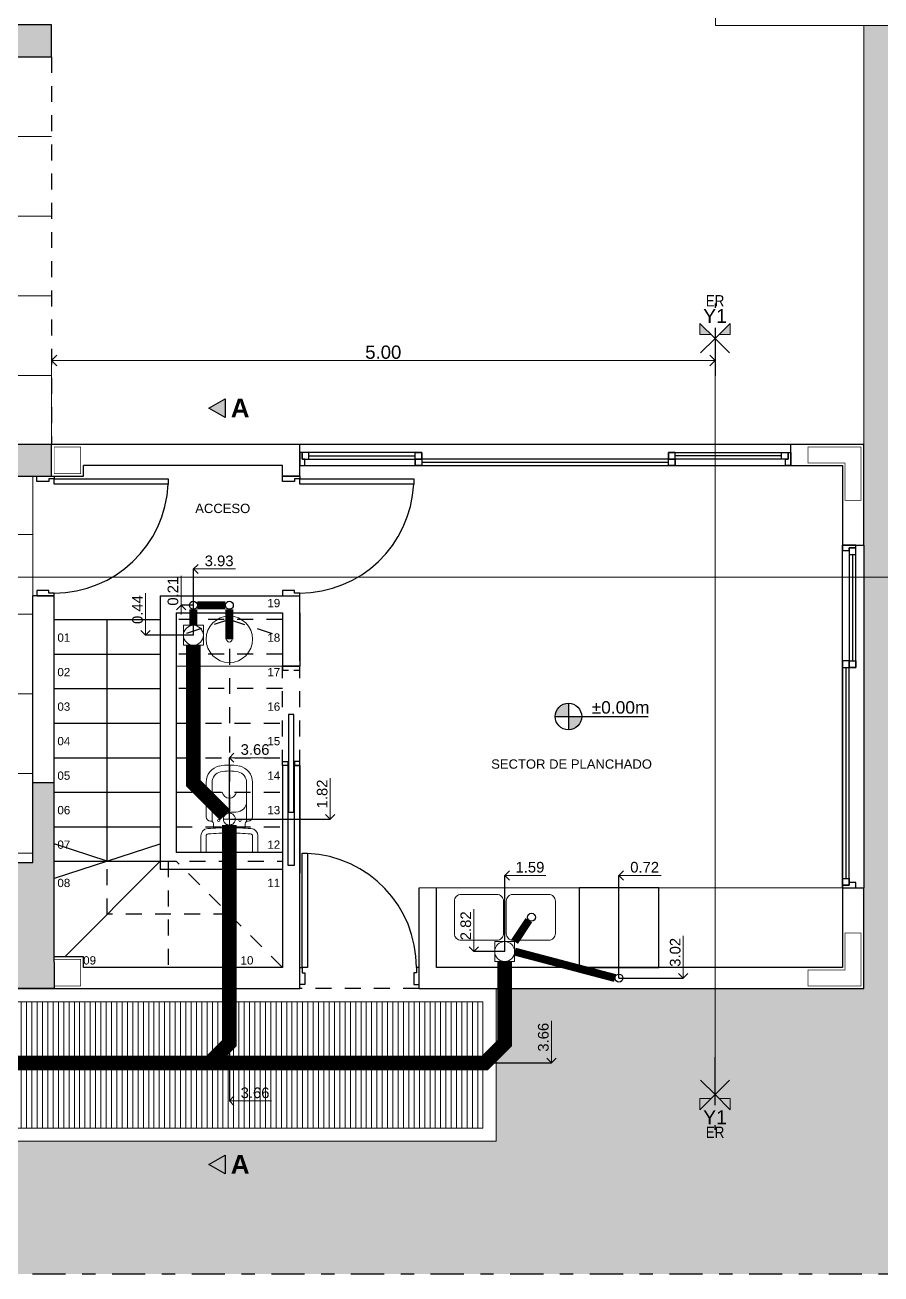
# Model space of a CAD drawing. Header units: millimetres. Extents: x 11902 to 12193, y 9935 to 10135.
# Drawn here: x 12036.39 to 12042.84, y 9968.5 to 9977.91 of the extents above; entities that cross this region are included whole.
import ezdxf
from ezdxf.enums import TextEntityAlignment as Align

# ---------------------------------------------------------------- set-up
doc = ezdxf.new("R2010")
doc.units = ezdxf.units.MM
for name, pattern in [('2040-Superposicion Puentes 20-21-22 con cintas TDC-023-024-025$0$DASHDOT2', [0.5, 0.25, -0.125, 0, -0.125]), ('ACAD_ISO02W100', [15, 12, -3]), ('CENTRO2', [28.575, 19.05, -3.175, 3.175, -3.175]), ('TRAZOS', [19.05, 12.7, -6.35])]:
    doc.linetypes.add(name, pattern=pattern)
doc.layers.get('Defpoints').update_dxf_attribs({"color": 254})
for name, color, linetype in [('0-HATCH', 7, 'Continuous'), ('01-MUROS', 7, 'Continuous'), ('02-CARPINTERÍAS', 62, 'Continuous'), ('03-PROYECCIONES', 14, 'Continuous'), ('08-INST SANIT', 7, 'Continuous')]:
    doc.layers.add(name, color=color, linetype=linetype)
doc.layers.add('000-COTAS ACUMULADAS', color=7, linetype='Continuous', lineweight=9, true_color=0xd10a0d)
for name, color, linetype, lineweight in [('001-EJES REPLANTEO', 20, 'Continuous', 18), ('05-MOBILIARIO SANITARIOS', 144, 'Continuous', 13), ('06-SOLADOS', 252, 'Continuous', 25)]:
    doc.layers.add(name, color=color, linetype=linetype, lineweight=lineweight)
doc.styles.add('COTAS', font='arial.ttf')
doc.styles.get("Standard").update_dxf_attribs({"font": 'arial.ttf'})
doc.dimstyles.new('CL_50', dxfattribs={"dimtxt": 0.1, "dimasz": 0.08, "dimexe": 0.05, "dimexo": 0, "dimgap": 0.01, "dimtad": 1, "dimzin": 1, "dimdsep": 46, "dimtxsty": 'Standard', "dimblk": 'OPEN90', "dimcen": 0.1, "dimclrd": 256, "dimclre": 251, "dimclrt": 256, "dimadec": 0, "dimazin": 0, "dimtfac": 1, "dimtix": 1, "dimtmove": 0, "dimatfit": 3, "dimldrblk": 'DOT', "dimfxl": 0, "dimtolj": 1, "dimtzin": 0, "dimlwd": -1, "dimlwe": -1, "dimarcsym": 0})
doc.dimstyles.new('Cotas 1 50', dxfattribs={"dimtxt": 0.08, "dimasz": 0.07, "dimexe": 0, "dimexo": 0, "dimgap": 0.02, "dimtad": 1, "dimjust": 2, "dimzin": 0, "dimdsep": 46, "dimtxsty": 'COTAS', "dimblk1": 'NONE', "dimblk2": 'OPEN90', "dimsah": 1, "dimcen": 0.1, "dimse1": 1, "dimsd1": 1, "dimclrd": 256, "dimclre": 252, "dimclrt": 256, "dimadec": 0, "dimazin": 0, "dimtfac": 1, "dimtix": 1, "dimtmove": 2, "dimatfit": 3, "dimldrblk": 'COTA', "dimfxl": 0, "dimtolj": 1, "dimtzin": 0, "dimlwd": -1, "dimarcsym": 0})

# ---------------------------------------------------------------- blocks, each defined once
blk = doc.blocks.new('A$C7EF1341E')
at = {"lineweight": 0}
for p, q in [((0.215, 0.658), (0, 0.658)), ((0, 0.658), (0, 0.5342)), ((0.0402, 0.658), (0.0402, 0.5342)), ((0.215, 0.658), (0.43, 0.658)), ((0.3898, 0.658), (0.3898, 0.5342)), ((0.43, 0.658), (0.43, 0.5342)), ((0.04, 0.32), (0.04, 0.39)), ((0.072, 0.422), (0.075, 0.422)), ((0.085, 0.13), (0.085, 0.422)), ((0.17, 0.408), (0.26, 0.408)), ((0.215, 0.453), (0.215, 0.363)), ((0.345, 0.422), (0.345, 0.13)), ((0.358, 0.422), (0.355, 0.422)), ((0.39, 0.32), (0.39, 0.39)), ((0.04, 0.13), (0.04, 0.32)), ((0.165, 0.355), (0.265, 0.355)), ((0.39, 0.13), (0.39, 0.32))]:
    blk.add_line(p, q, dxfattribs=at)
at = {"linetype": 'Continuous', "lineweight": 0}
for p, q in [((0.095, 0.442), (0.095, 0.4758)), ((0.335, 0.442), (0.335, 0.4758))]:
    blk.add_line(p, q, dxfattribs=at)
at = {"lineweight": 0}
for centre in [(0.135, 0.418), (0.295, 0.418)]:
    blk.add_circle(centre, 0.0085, dxfattribs=at)
at = {"linetype": 'TRAZOS', "lineweight": 0}
blk.add_circle((0.215, 0.408), 0.045, dxfattribs=at)
at = {"lineweight": 0}
for centre, radius, start, end in [((0.0558, 0.5342), 0.0558, 180, 265.82354), ((0.0558, 0.5342), 0.0156, 180, 265.82354), ((0.2039, 2.5623), 2.0893, 265.82354, 270.30337), ((0.2039, 2.5623), 2.0491, 265.82354, 270.30337), ((0.2261, 2.5623), 2.0893, 269.69663, 274.17646), ((0.2261, 2.5623), 2.0491, 269.69663, 274.17646), ((0.3742, 0.5342), 0.0156, 274.17646, 0), ((0.3742, 0.5342), 0.0558, 274.17646, 0), ((0.072, 0.39), 0.032, 90, 180), ((0.075, 0.442), 0.02, 270, 0), ((0.355, 0.442), 0.02, 180, 270), ((0.358, 0.39), 0.032, 0, 90), ((0.165, 0.275), 0.08, 90, 180), ((0.265, 0.275), 0.08, 0, 90), ((0.2354, 0.195), 0.075, 172.39422, 172.744), ((0.2176, 0.1933), 0.0578, 92.61926, 168.39406), ((0.2124, 0.1933), 0.0578, 11.60594, 87.38074), ((0.1946, 0.195), 0.075, 7.256, 7.60578), ((0.165, 0.13), 0.125, 180, 258.55585), ((0.165, 0.13), 0.08, 180, 258.55585), ((0.265, 0.13), 0.08, 281.44415, 0), ((0.265, 0.13), 0.125, 281.44415, 0), ((0.215, 0.377), 0.377, 258.55585, 281.44415), ((0.215, 0.377), 0.332, 258.55585, 281.44415)]:
    blk.add_arc(centre, radius, start, end, dxfattribs=at)
blk = doc.blocks.new('Eje Replanteo')
h = blk.add_hatch(color=256)
h.paths.add_polyline_path([(0.229, 0.793), (0.06, 0.624), (0.229, 0.624)])
h.paths.add_polyline_path([(-0.229, 0.793), (-0.229, 0.624), (-0.06, 0.624)])
at = {"linetype": 'CENTRO2', "lineweight": 30}
for points in [[(0, 1.094), (0, 1.025)], [(0, 0.725), (0, 0)]]:
    blk.add_lwpolyline(points, dxfattribs=at)
for points in [[(0.217, 0.348), (0, 0.564), (-0.229, 0.793), (-0.229, 0.624), (-0.06, 0.624)], [(-0.217, 0.348), (0, 0.564), (0.229, 0.793), (0.229, 0.624), (0.06, 0.624)]]:
    blk.add_lwpolyline(points)
at = {"width": 0.85}
blk.add_attdef('ER', text='', height=0.17, dxfattribs=at).set_placement((0, 1.133), align=Align.MIDDLE_CENTER)
at = {"color": 1}
blk.add_attdef('EJE', text='', height=0.21, dxfattribs=at).set_placement((0, 0.905), align=Align.MIDDLE_CENTER)
blk = doc.blocks.new('_OPEN90')
at = {"color": 0, "linetype": 'ByBlock'}
for p, q in [((0, 0), (-1, 0)), ((-0.5, 0.5), (0, 0)), ((0, 0), (-0.5, -0.5))]:
    blk.add_line(p, q, dxfattribs=at)
blk = doc.blocks.new('*D21')
at = {"layer": '000-COTAS ACUMULADAS', "color": 252, "lineweight": -2, "transparency": 16777216}
blk.add_line((12037.657, 9973.3105), (12037.657, 9973.8099), dxfattribs=at)
at = {"layer": '000-COTAS ACUMULADAS', "transparency": 16777216}
blk.add_line((12037.727, 9973.8099), (12037.9748, 9973.8099), dxfattribs=at)
at = {"layer": 'Defpoints', "color": 0, "transparency": 16777216}
for p in [(12037.657, 9973.8099), (12041.5879, 9973.7484), (12037.657, 9973.3105)]:
    blk.add_point(p, dxfattribs=at)
at = {"layer": '000-COTAS ACUMULADAS', "transparency": 16777216, "xscale": 0.07, "yscale": 0.07, "zscale": 0.07, "rotation": 180}
blk.add_blockref('_OPEN90', (12037.657, 9973.8099), dxfattribs=at)
at = {"layer": '000-COTAS ACUMULADAS', "transparency": 16777216, "insert": (12037.8509, 9973.8708), "char_height": 0.08, "attachment_point": 5, "style": 'COTAS'}
blk.add_mtext('\\A1;3.93', dxfattribs=at)
blk = doc.blocks.new('_None')
blk = doc.blocks.new('COTA')
blk.add_line((-1, 0), (0, 0))
at = {"const_width": 0.065}
blk.add_lwpolyline([(0.14, 0.14), (0.28, 0.28), (0, 0), (-0.14, -0.14), (-0.28, -0.28)], dxfattribs=at)
blk = doc.blocks.new('*D22')
at = {"layer": '000-COTAS ACUMULADAS', "transparency": 16777216}
blk.add_line((12037.2968, 9973.3805), (12037.2968, 9973.628), dxfattribs=at)
at = {"layer": '000-COTAS ACUMULADAS', "color": 252, "lineweight": -2, "transparency": 16777216}
blk.add_line((12037.657, 9973.3105), (12037.2968, 9973.3105), dxfattribs=at)
at = {"layer": 'Defpoints', "color": 0, "transparency": 16777216}
for p in [(12037.657, 9973.7484), (12037.2968, 9973.3105), (12037.657, 9973.3105)]:
    blk.add_point(p, dxfattribs=at)
at = {"layer": '000-COTAS ACUMULADAS', "transparency": 16777216, "xscale": 0.07, "yscale": 0.07, "zscale": 0.07, "rotation": 270}
blk.add_blockref('_OPEN90', (12037.2968, 9973.3105), dxfattribs=at)
at = {"layer": '000-COTAS ACUMULADAS', "transparency": 16777216, "insert": (12037.236, 9973.5042), "char_height": 0.08, "attachment_point": 5, "rotation": 90, "style": 'COTAS'}
blk.add_mtext('\\A1;0.44', dxfattribs=at)
blk = doc.blocks.new('*D23')
at = {"layer": '000-COTAS ACUMULADAS', "transparency": 16777216}
blk.add_line((12038.6886, 9971.9952), (12038.6886, 9972.2346), dxfattribs=at)
at = {"layer": '000-COTAS ACUMULADAS', "color": 252, "lineweight": -2, "transparency": 16777216}
blk.add_line((12037.9279, 9971.9252), (12038.6886, 9971.9252), dxfattribs=at)
at = {"layer": 'Defpoints', "color": 0, "transparency": 16777216}
for p in [(12037.2968, 9973.7484), (12037.9279, 9971.9252), (12038.6886, 9971.9252)]:
    blk.add_point(p, dxfattribs=at)
at = {"layer": '000-COTAS ACUMULADAS', "transparency": 16777216, "xscale": 0.07, "yscale": 0.07, "zscale": 0.07, "rotation": 270}
blk.add_blockref('_OPEN90', (12038.6886, 9971.9252), dxfattribs=at)
at = {"layer": '000-COTAS ACUMULADAS', "transparency": 16777216, "insert": (12038.6278, 9972.1149), "char_height": 0.08, "attachment_point": 5, "rotation": 90, "style": 'COTAS'}
blk.add_mtext('\\A1;1.82', dxfattribs=at)
blk = doc.blocks.new('*D24')
at = {"layer": '000-COTAS ACUMULADAS', "color": 252, "lineweight": -2, "transparency": 16777216}
blk.add_line((12037.9279, 9971.9252), (12037.9279, 9972.3884), dxfattribs=at)
at = {"layer": '000-COTAS ACUMULADAS', "transparency": 16777216}
blk.add_line((12037.9979, 9972.3884), (12038.2456, 9972.3884), dxfattribs=at)
at = {"layer": 'Defpoints', "color": 0, "transparency": 16777216}
for p in [(12037.9279, 9972.3884), (12041.5879, 9972.072), (12037.9279, 9971.9252)]:
    blk.add_point(p, dxfattribs=at)
at = {"layer": '000-COTAS ACUMULADAS', "transparency": 16777216, "xscale": 0.07, "yscale": 0.07, "zscale": 0.07, "rotation": 180}
blk.add_blockref('_OPEN90', (12037.9279, 9972.3884), dxfattribs=at)
at = {"layer": '000-COTAS ACUMULADAS', "transparency": 16777216, "insert": (12038.1218, 9972.4493), "char_height": 0.08, "attachment_point": 5, "style": 'COTAS'}
blk.add_mtext('\\A1;3.66', dxfattribs=at)
blk = doc.blocks.new('*D25')
at = {"layer": '000-COTAS ACUMULADAS', "transparency": 16777216}
blk.add_line((12040.355, 9970.1584), (12040.355, 9970.4061), dxfattribs=at)
at = {"layer": '000-COTAS ACUMULADAS', "color": 252, "lineweight": -2, "transparency": 16777216}
blk.add_line((12039.6575, 9970.0884), (12040.355, 9970.0884), dxfattribs=at)
at = {"layer": 'Defpoints', "color": 0, "transparency": 16777216}
for p in [(12039.6575, 9973.7484), (12039.6575, 9970.0884), (12040.355, 9970.0884)]:
    blk.add_point(p, dxfattribs=at)
at = {"layer": '000-COTAS ACUMULADAS', "transparency": 16777216, "xscale": 0.07, "yscale": 0.07, "zscale": 0.07, "rotation": 270}
blk.add_blockref('_OPEN90', (12040.355, 9970.0884), dxfattribs=at)
at = {"layer": '000-COTAS ACUMULADAS', "transparency": 16777216, "insert": (12040.2941, 9970.2822), "char_height": 0.08, "attachment_point": 5, "rotation": 90, "style": 'COTAS'}
blk.add_mtext('\\A1;3.66', dxfattribs=at)
blk = doc.blocks.new('*D26')
at = {"layer": '000-COTAS ACUMULADAS', "transparency": 16777216}
blk.add_line((12039.7708, 9970.9977), (12039.7708, 9971.2461), dxfattribs=at)
at = {"layer": '000-COTAS ACUMULADAS', "color": 252, "lineweight": -2, "transparency": 16777216}
blk.add_line((12040.0028, 9970.9277), (12039.7708, 9970.9277), dxfattribs=at)
at = {"layer": 'Defpoints', "color": 0, "transparency": 16777216}
for p in [(12039.6575, 9973.7484), (12039.7708, 9970.9277), (12040.0028, 9970.9277)]:
    blk.add_point(p, dxfattribs=at)
at = {"layer": '000-COTAS ACUMULADAS', "transparency": 16777216, "xscale": 0.07, "yscale": 0.07, "zscale": 0.07, "rotation": 270}
blk.add_blockref('_OPEN90', (12039.7708, 9970.9277), dxfattribs=at)
at = {"layer": '000-COTAS ACUMULADAS', "transparency": 16777216, "insert": (12039.71, 9971.1219), "char_height": 0.08, "attachment_point": 5, "rotation": 90, "style": 'COTAS'}
blk.add_mtext('\\A1;2.82', dxfattribs=at)
blk = doc.blocks.new('*D27')
at = {"layer": '000-COTAS ACUMULADAS', "color": 252, "lineweight": -2, "transparency": 16777216}
blk.add_line((12040.0028, 9970.9277), (12040.0028, 9971.5018), dxfattribs=at)
at = {"layer": '000-COTAS ACUMULADAS', "transparency": 16777216}
blk.add_line((12040.0728, 9971.5018), (12040.3132, 9971.5018), dxfattribs=at)
at = {"layer": 'Defpoints', "color": 0, "transparency": 16777216}
for p in [(12040.0028, 9971.5018), (12041.5879, 9971.1422), (12040.0028, 9970.9277)]:
    blk.add_point(p, dxfattribs=at)
at = {"layer": '000-COTAS ACUMULADAS', "transparency": 16777216, "xscale": 0.07, "yscale": 0.07, "zscale": 0.07, "rotation": 180}
blk.add_blockref('_OPEN90', (12040.0028, 9971.5018), dxfattribs=at)
at = {"layer": '000-COTAS ACUMULADAS', "transparency": 16777216, "insert": (12040.193, 9971.5627), "char_height": 0.08, "attachment_point": 5, "style": 'COTAS'}
blk.add_mtext('\\A1;1.59', dxfattribs=at)
blk = doc.blocks.new('*D28')
at = {"layer": '000-COTAS ACUMULADAS', "color": 252, "lineweight": -2, "transparency": 16777216}
blk.add_line((12034.1079, 9970.1327), (12034.1079, 9970.3884), dxfattribs=at)
at = {"layer": '000-COTAS ACUMULADAS', "transparency": 16777216}
blk.add_line((12034.1779, 9970.3884), (12034.4253, 9970.3884), dxfattribs=at)
at = {"layer": 'Defpoints', "color": 0, "transparency": 16777216}
for p in [(12034.1079, 9970.3884), (12034.1079, 9970.1327), (12041.5879, 9970.1327)]:
    blk.add_point(p, dxfattribs=at)
at = {"layer": '000-COTAS ACUMULADAS', "transparency": 16777216, "xscale": 0.07, "yscale": 0.07, "zscale": 0.07, "rotation": 180}
blk.add_blockref('_OPEN90', (12034.1079, 9970.3884), dxfattribs=at)
at = {"layer": '000-COTAS ACUMULADAS', "transparency": 16777216, "insert": (12034.3016, 9970.4492), "char_height": 0.08, "attachment_point": 5, "style": 'COTAS'}
blk.add_mtext('\\A1;7.48', dxfattribs=at)
blk = doc.blocks.new('*D29')
at = {"layer": '000-COTAS ACUMULADAS', "color": 252, "lineweight": -2, "transparency": 16777216}
blk.add_line((12037.9279, 9970.3884), (12037.9279, 9969.8022), dxfattribs=at)
at = {"layer": '000-COTAS ACUMULADAS', "transparency": 16777216}
blk.add_line((12037.9979, 9969.8022), (12038.2456, 9969.8022), dxfattribs=at)
at = {"layer": 'Defpoints', "color": 0, "transparency": 16777216}
for p in [(12037.9279, 9970.3884), (12041.5879, 9970.3884), (12037.9279, 9969.8022)]:
    blk.add_point(p, dxfattribs=at)
at = {"layer": '000-COTAS ACUMULADAS', "transparency": 16777216, "xscale": 0.07, "yscale": 0.07, "zscale": 0.07, "rotation": 180}
blk.add_blockref('_OPEN90', (12037.9279, 9969.8022), dxfattribs=at)
at = {"layer": '000-COTAS ACUMULADAS', "transparency": 16777216, "insert": (12038.1218, 9969.8631), "char_height": 0.08, "attachment_point": 5, "style": 'COTAS'}
blk.add_mtext('\\A1;3.66', dxfattribs=at)
blk = doc.blocks.new('*D30')
at = {"layer": '000-COTAS ACUMULADAS', "color": 251, "transparency": 16777216}
for p, q in [((12036.5879, 9974.7484), (12036.5879, 9975.4317)), ((12041.5879, 9974.7484), (12041.5879, 9975.4317))]:
    blk.add_line(p, q, dxfattribs=at)
at = {"layer": '000-COTAS ACUMULADAS', "transparency": 16777216}
blk.add_line((12036.6679, 9975.3817), (12041.5079, 9975.3817), dxfattribs=at)
at = {"layer": 'Defpoints', "color": 0, "transparency": 16777216}
for p in [(12041.5879, 9975.3817), (12036.5879, 9974.7484), (12041.5879, 9974.7484)]:
    blk.add_point(p, dxfattribs=at)
at = {"layer": '000-COTAS ACUMULADAS', "transparency": 16777216, "xscale": 0.08, "yscale": 0.08, "zscale": 0.08, "rotation": 180}
blk.add_blockref('_OPEN90', (12036.5879, 9975.3817), dxfattribs=at)
at = {"layer": '000-COTAS ACUMULADAS', "transparency": 16777216, "xscale": 0.08, "yscale": 0.08, "zscale": 0.08}
blk.add_blockref('_OPEN90', (12041.5879, 9975.3817), dxfattribs=at)
at = {"layer": '000-COTAS ACUMULADAS', "transparency": 16777216, "insert": (12039.0879, 9975.4428), "char_height": 0.1, "attachment_point": 5}
blk.add_mtext('\\A1;5.00', dxfattribs=at)
blk = doc.blocks.new('_DOT')
at = {"color": 0, "linetype": 'ByBlock', "lineweight": -2}
blk.add_line((-0.5, 0), (-1, 0), dxfattribs=at)
at = {"color": 0, "linetype": 'ByBlock', "lineweight": -2, "const_width": 0.5}
blk.add_lwpolyline([(-0.25, 0, 1), (0.25, 0, 1)], format="xyb", close=True, dxfattribs=at)
blk = doc.blocks.new('*D31')
at = {"layer": '000-COTAS ACUMULADAS', "color": 251, "transparency": 16777216}
for p, q in [((12036.5879, 9974.7484), (12035.8652, 9974.7484)), ((12036.5879, 9973.7484), (12035.8652, 9973.7484))]:
    blk.add_line(p, q, dxfattribs=at)
at = {"layer": '000-COTAS ACUMULADAS', "transparency": 16777216}
blk.add_line((12035.9152, 9974.6684), (12035.9152, 9973.8284), dxfattribs=at)
at = {"layer": 'Defpoints', "color": 0, "transparency": 16777216}
for p in [(12036.5879, 9974.7484), (12035.9152, 9973.7484), (12036.5879, 9973.7484)]:
    blk.add_point(p, dxfattribs=at)
at = {"layer": '000-COTAS ACUMULADAS', "transparency": 16777216, "xscale": 0.08, "yscale": 0.08, "zscale": 0.08}
for p, rotation in [((12035.9152, 9974.7484), 90), ((12035.9152, 9973.7484), 270)]:
    blk.add_blockref('_OPEN90', p, dxfattribs=dict(at, rotation=rotation))
at = {"layer": '000-COTAS ACUMULADAS', "transparency": 16777216, "insert": (12035.8541, 9974.2484), "char_height": 0.1, "attachment_point": 5, "rotation": 90}
blk.add_mtext('\\A1;1.00', dxfattribs=at)
blk = doc.blocks.new('*D32')
at = {"layer": '000-COTAS ACUMULADAS', "transparency": 16777216}
blk.add_line((12041.3487, 9970.7984), (12041.3487, 9971.0453), dxfattribs=at)
at = {"layer": '000-COTAS ACUMULADAS', "color": 252, "lineweight": -2, "transparency": 16777216}
blk.add_line((12040.864, 9970.7284), (12041.3487, 9970.7284), dxfattribs=at)
at = {"layer": 'Defpoints', "color": 0, "transparency": 16777216}
for p in [(12041.5879, 9973.7484), (12040.864, 9970.7284), (12041.3487, 9970.7284)]:
    blk.add_point(p, dxfattribs=at)
at = {"layer": '000-COTAS ACUMULADAS', "transparency": 16777216, "xscale": 0.07, "yscale": 0.07, "zscale": 0.07, "rotation": 270}
blk.add_blockref('_OPEN90', (12041.3487, 9970.7284), dxfattribs=at)
at = {"layer": '000-COTAS ACUMULADAS', "transparency": 16777216, "insert": (12041.2879, 9970.9219), "char_height": 0.08, "attachment_point": 5, "rotation": 90, "style": 'COTAS'}
blk.add_mtext('\\A1;3.02', dxfattribs=at)
blk = doc.blocks.new('*D58')
at = {"layer": '000-COTAS ACUMULADAS', "transparency": 16777216}
blk.add_line((12037.564, 9973.5365), (12037.564, 9973.7587), dxfattribs=at)
at = {"layer": '000-COTAS ACUMULADAS', "color": 252, "lineweight": -2, "transparency": 16777216}
blk.add_line((12037.657, 9973.5365), (12037.564, 9973.5365), dxfattribs=at)
at = {"layer": 'Defpoints', "color": 0, "transparency": 16777216}
for p in [(12037.657, 9973.7484), (12037.564, 9973.5365), (12037.657, 9973.5365)]:
    blk.add_point(p, dxfattribs=at)
at = {"layer": '000-COTAS ACUMULADAS', "transparency": 16777216, "xscale": 0.07, "yscale": 0.07, "zscale": 0.07, "rotation": 90}
blk.add_blockref('_OPEN90', (12037.564, 9973.5365), dxfattribs=at)
at = {"layer": '000-COTAS ACUMULADAS', "transparency": 16777216, "insert": (12037.5032, 9973.6425), "char_height": 0.08, "attachment_point": 5, "rotation": 90, "style": 'COTAS'}
blk.add_mtext('\\A1;0.21', dxfattribs=at)
blk = doc.blocks.new('*D59')
at = {"layer": '000-COTAS ACUMULADAS', "color": 252, "lineweight": -2, "transparency": 16777216}
blk.add_line((12040.864, 9970.7284), (12040.864, 9971.5018), dxfattribs=at)
at = {"layer": '000-COTAS ACUMULADAS', "transparency": 16777216}
blk.add_line((12040.934, 9971.5018), (12041.181, 9971.5018), dxfattribs=at)
at = {"layer": 'Defpoints', "color": 0, "transparency": 16777216}
for p in [(12040.864, 9971.5018), (12041.5879, 9971.4084), (12040.864, 9970.7284)]:
    blk.add_point(p, dxfattribs=at)
at = {"layer": '000-COTAS ACUMULADAS', "transparency": 16777216, "xscale": 0.07, "yscale": 0.07, "zscale": 0.07, "rotation": 180}
blk.add_blockref('_OPEN90', (12040.864, 9971.5018), dxfattribs=at)
at = {"layer": '000-COTAS ACUMULADAS', "transparency": 16777216, "insert": (12041.0575, 9971.5627), "char_height": 0.08, "attachment_point": 5, "style": 'COTAS'}
blk.add_mtext('\\A1;0.72', dxfattribs=at)

msp = doc.modelspace()

# ---------------------------------------------------------------- hatches: boundary and pattern name
at = {"transparency": 33554687}
h = msp.add_hatch(color=256, dxfattribs=at)
h.dxf.hatch_style = 1
h.paths.add_polyline_path([(12037.7738, 9975.021), (12037.8954, 9975.0912), (12037.8954, 9974.9508)])
h = msp.add_hatch(color=256, dxfattribs=at)
h.dxf.hatch_style = 1
h.paths.add_polyline_path([(12037.7738, 9969.3237), (12037.8954, 9969.3939), (12037.8954, 9969.2536)])
at = {"layer": '0-HATCH'}
h = msp.add_hatch(color=256, dxfattribs=at)
h.dxf.hatch_style = 1
h.paths.add_polyline_path([(12040.4829, 9972.7984, 0.414214), (12040.3829, 9972.6984), (12040.4829, 9972.6984)])
h.paths.add_polyline_path([(12040.4829, 9972.6984), (12040.4829, 9972.5984, 0.414214), (12040.5829, 9972.6984)])
at = {"layer": '01-MUROS', "true_color": 0xe0e0e0, "transparency": 33554595}
h = msp.add_hatch(color=254, dxfattribs=at)
h.dxf.hatch_style = 1
h.paths.add_polyline_path([(12017.8251, 9974.6084), (12009.0451, 9974.6084), (12009.0451, 9968.4984), (12017.8251, 9968.4984)])
edge = h.paths.add_edge_path()
edge.add_line((12053.1589, 9991.0484), (12013.8451, 9991.0484))
edge.add_arc((12013.8451, 9986.2484), 4.8, 90, 180)
edge.add_line((12009.0451, 9986.2484), (12009.0451, 9984.7484))
edge.add_line((12009.0451, 9984.7484), (12022.2351, 9984.7484))
edge.add_line((12022.2351, 9984.7484), (12053.1589, 9984.7484))
edge.add_line((12053.1589, 9984.7484), (12053.1589, 9991.0484))
h.paths.add_polyline_path([(12039.4579, 9969.4984), (12029.0251, 9969.4984), (12029.0251, 9968.4984), (12039.4579, 9968.4984)])
h.paths.add_polyline_path([(12017.8251, 9969.4984), (12025.0251, 9969.4984), (12025.0251, 9968.4984), (12017.8251, 9968.4984)])
h.paths.add_polyline_path([(12039.9379, 9970.6484), (12039.9379, 9969.4984), (12039.4579, 9969.4984), (12039.4579, 9968.4984), (12061.4589, 9968.4984), (12061.4589, 9991.0484), (12053.1589, 9991.0484), (12053.1589, 9977.9047), (12042.7079, 9977.9047), (12042.7079, 9970.6484)])
at = {"layer": '01-MUROS'}
h = msp.add_hatch(color=253, dxfattribs=at)
h.dxf.hatch_style = 1
h.paths.add_polyline_path([(12025.8251, 9970.8484), (12025.8251, 9970.7184), (12025.8251, 9970.6484), (12036.6079, 9970.6484), (12036.6079, 9970.8484), (12036.6079, 9972.1984), (12036.4479, 9972.1984), (12036.4479, 9971.5984), (12036.3279, 9971.5984), (12036.3279, 9970.8484), (12034.5179, 9970.8484), (12034.5179, 9971.5984), (12034.3979, 9971.5984), (12034.3979, 9970.8484), (12033.4979, 9970.8484), (12033.4979, 9971.4484), (12033.2979, 9971.4484), (12033.2979, 9970.8484)])
h.paths.add_polyline_path([(12032.7979, 9974.8284), (12032.7979, 9975.4334), (12032.5979, 9975.4334), (12032.5979, 9974.6284), (12033.2979, 9974.6284), (12033.2979, 9973.9984), (12033.4979, 9973.9984), (12033.4979, 9974.8284)])
h.paths.add_polyline_path([(12032.5979, 9977.8984), (12032.5979, 9977.0334), (12032.7979, 9977.0334), (12032.7979, 9977.6984), (12033.4979, 9977.6984), (12033.4979, 9978.5559), (12033.2979, 9978.5559), (12033.2979, 9977.8984)])
h.paths.add_polyline_path([(12033.2979, 9981.7809), (12033.2979, 9980.4059), (12033.4979, 9980.4059), (12033.4979, 9981.0934), (12033.4979, 9981.7809)])
h.paths.add_polyline_path([(12030.7165, 9984.7484), (12030.7165, 9984.5484), (12033.2979, 9984.5484), (12033.2979, 9983.6309), (12033.4979, 9983.6309), (12033.4979, 9984.5484), (12033.8979, 9984.5484), (12033.8979, 9984.7484)])
h.paths.add_polyline_path([(12036.3279, 9977.9084), (12036.3279, 9977.6684), (12036.5879, 9977.6684), (12036.5879, 9977.9084)])
h.paths.add_polyline_path([(12036.3279, 9974.7484), (12036.3279, 9974.5084), (12036.5879, 9974.5084), (12036.5879, 9974.7484)])
h.paths.add_polyline_path([(12036.3479, 9984.7484), (12036.0679, 9984.7484), (12036.0679, 9984.5484), (12036.3279, 9984.5484), (12036.3279, 9984.5084), (12036.5879, 9984.5084), (12036.5879, 9984.7484)])
h.paths.add_polyline_path([(12027.4165, 9984.7484), (12027.4165, 9984.5484), (12028.7165, 9984.5484), (12028.7165, 9984.7484)])
h.paths.add_polyline_path([(12022.2351, 9984.7484), (12022.2351, 9983.3834), (12022.4351, 9983.3834), (12022.4351, 9984.5484), (12025.4165, 9984.5484), (12025.4165, 9984.7484)])
h.paths.add_polyline_path([(12022.2351, 9981.3834), (12022.2351, 9980.0184), (12020.7451, 9980.0184), (12020.7451, 9977.2484), (12023.5551, 9977.2484), (12023.5551, 9976.7284), (12023.7551, 9976.7284), (12023.7551, 9977.4484), (12020.9451, 9977.4484), (12020.9451, 9979.8184), (12022.4351, 9979.8184), (12022.4351, 9981.3834)])
h.paths.add_polyline_path([(12019.0251, 9974.6084), (12019.0251, 9973.6284), (12019.2251, 9973.6284), (12019.2251, 9974.4084), (12023.7551, 9974.4084), (12023.7551, 9975.1284), (12023.5551, 9975.1284), (12023.5551, 9974.6084)])
h.paths.add_polyline_path([(12019.2251, 9970.8484), (12019.2251, 9971.6284), (12019.0251, 9971.6284), (12019.0251, 9970.6484), (12025.0251, 9970.6484), (12025.0251, 9970.8484)])
at = {"layer": '06-SOLADOS', "lineweight": 5}
h = msp.add_hatch(dxfattribs=at)
h.set_pattern_fill('_USER', color=256, scale=0.6, angle=90, double=1, pattern_type=0)
h.set_pattern_definition([(90, (12036.70794, 9972.8684), (-0.6, 2e-16), []), (180, (12036.70794, 9972.8684), (-2e-16, -0.6), [])])
h.paths.add_polyline_path([(12033.4979, 9971.5984), (12036.4479, 9971.5984), (12036.4479, 9972.1984), (12036.4479, 9972.8684), (12036.4479, 9974.5084), (12036.3279, 9974.5084), (12036.3279, 9974.7484), (12036.5879, 9974.7484), (12036.5879, 9977.6684), (12036.3279, 9977.6684), (12036.3279, 9977.9084), (12036.5879, 9977.9084), (12036.5879, 9984.5084), (12036.4679, 9984.5084), (12036.4679, 9984.5484), (12033.4979, 9984.5484), (12033.4979, 9977.6984), (12032.7979, 9977.6984), (12032.7979, 9974.8284), (12033.4979, 9974.8284), (12033.4979, 9974.1584), (12035.4479, 9974.1584), (12035.4479, 9973.3384), (12033.4979, 9973.3384)])
at = {"layer": '06-SOLADOS', "lineweight": 9}
h = msp.add_hatch(dxfattribs=at)
h.set_pattern_fill('_USER', color=256, scale=0.04, angle=90, pattern_type=0)
h.set_pattern_definition([(90, (0, 0), (-0.04, 0), [])])
h.paths.add_polyline_path([(12019.1251, 9969.5984), (12019.1251, 9970.5484), (12039.8379, 9970.5484), (12039.8379, 9969.5984)])
h.paths.add_polyline_path([(12033.5079, 9969.7884), (12033.5079, 9970.3884), (12034.1079, 9970.3884), (12034.1079, 9969.7884)], flags=16)
h.paths.add_polyline_path([(12025.1251, 9969.3984), (12028.9251, 9969.3984), (12028.9251, 9968.5984), (12025.1251, 9968.5984)])

# ---------------------------------------------------------------- linework, layer by layer
msp.add_line((12036.6079, 9970.6484), (12034.1079, 9970.6484))
at = {"color": 1, "linetype": '2040-Superposicion Puentes 20-21-22 con cintas TDC-023-024-025$0$DASHDOT2'}
msp.add_line((12065.4944, 9968.4984), (12008.8451, 9968.4984), dxfattribs=at)
for points in [[(12037.7738, 9975.021), (12037.8954, 9975.0912), (12037.8954, 9974.9508)], [(12037.7738, 9969.3237), (12037.8954, 9969.3939), (12037.8954, 9969.2536)]]:
    msp.add_lwpolyline(points, close=True)
at = {"color": 97, "true_color": 0x2e8c22, "const_width": 0.005}
for points in [[(12036.6079, 9974.7284), (12036.6079, 9974.5284), (12036.8079, 9974.5284), (12036.8079, 9974.7284)], [(12036.6079, 9970.8684), (12036.6079, 9970.6684), (12036.8079, 9970.6684), (12036.8079, 9970.8684)]]:
    msp.add_lwpolyline(points, close=True, dxfattribs=at)
for points in [[(12042.6879, 9974.7284), (12042.2879, 9974.7284), (12042.2879, 9974.6084), (12042.5679, 9974.6084), (12042.5679, 9974.3284), (12042.6879, 9974.3284), (12042.6879, 9974.7284)], [(12042.6879, 9970.6684), (12042.2879, 9970.6684), (12042.2879, 9970.7884), (12042.5679, 9970.7884), (12042.5679, 9971.0684), (12042.6879, 9971.0684), (12042.6879, 9970.6684)]]:
    msp.add_lwpolyline(points, dxfattribs=at)
at = {"layer": '0-HATCH'}
for p, q in [((12040.4829, 9972.7984), (12040.4829, 9972.5984)), ((12040.3829, 9972.6984), (12041.0829, 9972.6984)), ((12036.6079, 9972.1984), (12036.4479, 9972.1984))]:
    msp.add_line(p, q, dxfattribs=at)
msp.add_circle((12040.4829, 9972.6984), 0.1, dxfattribs=at)
at = {"layer": '001-EJES REPLANTEO'}
for p, q in [((12041.5879, 9975.5463), (12041.5879, 9969.8505)), ((12043.6577, 9973.7484), (12035.6573, 9973.7484))]:
    msp.add_line(p, q, dxfattribs=at)
at = {"layer": '01-MUROS'}
for p, q in [((12038.4579, 9974.5084), (12038.4579, 9974.7484)), ((12042.1579, 9974.5884), (12042.1579, 9974.7484)), ((12042.5479, 9973.9884), (12042.7079, 9973.9884)), ((12036.4479, 9971.5984), (12036.4479, 9973.6084)), ((12036.6079, 9970.8484), (12036.6079, 9973.6084)), ((12037.4079, 9973.6084), (12038.3279, 9973.6084)), ((12037.4079, 9973.6084), (12037.4079, 9971.5452)), ((12037.5279, 9973.4784), (12038.3279, 9973.4784)), ((12037.5279, 9973.4784), (12037.5279, 9971.6752)), ((12038.3279, 9973.4784), (12038.3279, 9973.0784)), ((12038.3279, 9973.0784), (12038.4579, 9973.0784)), ((12038.4579, 9970.6484), (12038.4579, 9972.3684)), ((12038.4579, 9972.3284), (12038.4179, 9972.3284)), ((12036.3279, 9971.5984), (12036.4479, 9971.5984)), ((12038.3279, 9971.6752), (12037.5279, 9971.6752)), ((12038.3279, 9971.5452), (12037.4079, 9971.5452)), ((12039.3579, 9970.6484), (12039.3579, 9971.4084)), ((12039.4879, 9970.8084), (12039.4879, 9971.4084)), ((12042.5479, 9971.4084), (12042.5479, 9970.8084)), ((12042.5479, 9971.4084), (12042.7079, 9971.4084)), ((12042.7079, 9970.6484), (12042.7079, 9971.4084)), ((12036.6079, 9970.8484), (12036.6079, 9970.6484)), ((12042.5479, 9970.8084), (12039.4879, 9970.8084))]:
    msp.add_line(p, q, dxfattribs=at)
for points in [[(12036.5879, 9977.6684), (12036.5879, 9977.9084), (12036.3279, 9977.9084), (12036.3279, 9977.6684)], [(12040.564, 9970.8084), (12041.164, 9970.8084), (12041.164, 9971.4084), (12040.564, 9971.4084)]]:
    msp.add_lwpolyline(points, close=True, dxfattribs=at)
for points in [[(12036.5879, 9974.7484), (12036.3279, 9974.7484), (12036.3279, 9974.5084), (12036.5879, 9974.5084), (12036.5879, 9974.7484)], [(12038.4579, 9974.7484), (12036.5879, 9974.7484)], [(12042.7079, 9973.9884), (12042.7079, 9974.7484), (12042.1579, 9974.7484)], [(12036.5879, 9974.5084), (12036.8279, 9974.5084), (12036.8279, 9974.5884)], [(12038.4579, 9974.5084), (12038.3279, 9974.5084), (12038.3279, 9974.5884), (12036.8279, 9974.5884)], [(12042.1579, 9974.5884), (12042.5479, 9974.5884), (12042.5479, 9973.9884)], [(12036.6079, 9973.6084), (12036.4479, 9973.6084)], [(12038.3279, 9973.6084), (12038.3279, 9973.6084), (12038.4579, 9973.6084)], [(12038.4579, 9973.1184), (12038.4579, 9973.6084)], [(12038.4579, 9973.4784), (12038.4579, 9973.0784)], [(12038.3279, 9972.3284), (12038.3279, 9970.8084), (12036.8279, 9970.8084), (12036.8279, 9970.8884), (12036.6079, 9970.8884)], [(12038.3679, 9972.3284), (12038.3279, 9972.3284)], [(12038.3679, 9972.3284), (12038.3679, 9971.5784), (12038.4179, 9971.5784), (12038.4179, 9972.3284)], [(12038.4579, 9972.3284), (12038.4579, 9971.5184)], [(12025.8251, 9970.6484), (12038.4579, 9970.6484)], [(12039.3579, 9970.6484), (12042.7079, 9970.6484)]]:
    msp.add_lwpolyline(points, dxfattribs=at)
at = {"layer": '02-CARPINTERÍAS'}
for p, q in [((12042.1579, 9974.7484), (12038.4579, 9974.7484)), ((12038.5279, 9974.6634), (12039.3279, 9974.6634)), ((12041.2379, 9974.6134), (12039.3779, 9974.6134)), ((12042.0879, 9974.6634), (12041.2879, 9974.6634)), ((12038.4579, 9974.5884), (12042.1579, 9974.5884)), ((12038.4579, 9974.5884), (12042.1579, 9974.5884)), ((12038.4579, 9974.5884), (12042.1579, 9974.5884)), ((12042.5479, 9971.4084), (12042.5479, 9973.9884)), ((12042.5479, 9971.4084), (12042.5479, 9973.9884)), ((12042.5479, 9971.4084), (12042.5479, 9973.9884)), ((12042.5479, 9971.4084), (12042.5479, 9973.9884)), ((12042.7079, 9973.9884), (12042.7079, 9971.4084)), ((12042.6229, 9973.9184), (12042.6229, 9973.1184)), ((12042.5729, 9973.0684), (12042.5729, 9971.4784))]:
    msp.add_line(p, q, dxfattribs=at)
for points in [[(12038.4979, 9974.6384), (12038.4779, 9974.6384), (12038.4779, 9974.6884), (12038.4579, 9974.6884), (12038.4579, 9974.5884), (12038.4979, 9974.5884)], [(12038.4779, 9974.6884), (12038.4779, 9974.6384), (12039.3779, 9974.6384), (12039.3779, 9974.6884)], [(12038.4779, 9974.6384), (12038.5279, 9974.6384), (12038.5279, 9974.6884), (12038.4779, 9974.6884)], [(12039.3779, 9974.6384), (12039.3279, 9974.6384), (12039.3279, 9974.6884), (12039.3779, 9974.6884)], [(12041.2879, 9974.6384), (12039.3279, 9974.6384), (12039.3279, 9974.5884), (12041.2879, 9974.5884)], [(12039.3779, 9974.5884), (12039.3279, 9974.5884), (12039.3279, 9974.6384), (12039.3779, 9974.6384)], [(12042.1379, 9974.6884), (12042.1379, 9974.6384), (12041.2379, 9974.6384), (12041.2379, 9974.6884)], [(12041.2379, 9974.6384), (12041.2879, 9974.6384), (12041.2879, 9974.6884), (12041.2379, 9974.6884)], [(12041.2879, 9974.5884), (12041.2379, 9974.5884), (12041.2379, 9974.6384), (12041.2879, 9974.6384)], [(12042.1379, 9974.6384), (12042.0879, 9974.6384), (12042.0879, 9974.6884), (12042.1379, 9974.6884)], [(12042.1179, 9974.6384), (12042.1379, 9974.6384), (12042.1379, 9974.6884), (12042.1579, 9974.6884), (12042.1579, 9974.5884), (12042.1179, 9974.5884)], [(12036.5679, 9974.4684), (12036.4779, 9974.4684), (12036.4779, 9974.5084), (12036.6079, 9974.5084), (12036.6079, 9974.4884), (12036.5679, 9974.4884)], [(12038.4179, 9974.4684), (12038.3279, 9974.4684), (12038.3279, 9974.5084), (12038.4579, 9974.5084), (12038.4579, 9974.4884), (12038.4179, 9974.4884)], [(12037.4679, 9974.4884), (12037.4679, 9974.4484), (12036.6079, 9974.4484), (12036.6079, 9974.4884)], [(12039.3179, 9974.4884), (12039.3179, 9974.4484), (12038.4579, 9974.4484), (12038.4579, 9974.4884)], [(12042.5979, 9973.9484), (12042.5979, 9973.9684), (12042.6479, 9973.9684), (12042.6479, 9973.9884), (12042.5479, 9973.9884), (12042.5479, 9973.9484)], [(12042.6479, 9973.9684), (12042.5979, 9973.9684), (12042.5979, 9973.0684), (12042.6479, 9973.0684)], [(12042.5979, 9973.9684), (12042.5979, 9973.9184), (12042.6479, 9973.9184), (12042.6479, 9973.9684)], [(12036.5679, 9973.6484), (12036.4779, 9973.6484), (12036.4779, 9973.6084), (12036.6079, 9973.6084), (12036.6079, 9973.6284), (12036.5679, 9973.6284)], [(12038.4179, 9973.6484), (12038.3279, 9973.6484), (12038.3279, 9973.6084), (12038.4579, 9973.6084), (12038.4579, 9973.6284), (12038.4179, 9973.6284)], [(12042.5979, 9973.1184), (12042.5479, 9973.1184), (12042.5479, 9971.4284), (12042.5979, 9971.4284)], [(12042.5479, 9973.1184), (12042.5479, 9973.0684), (12042.5979, 9973.0684), (12042.5979, 9973.1184)], [(12042.5979, 9973.0684), (12042.5979, 9973.1184), (12042.6479, 9973.1184), (12042.6479, 9973.0684)], [(12038.3729, 9971.9784), (12038.4129, 9971.9784), (12038.4129, 9972.713), (12038.3729, 9972.713)], [(12038.3279, 9972.3284), (12038.3279, 9972.3584), (12038.3679, 9972.3584), (12038.3679, 9972.3284)], [(12038.4579, 9972.3284), (12038.4579, 9972.3584), (12038.4179, 9972.3584), (12038.4179, 9972.3284)], [(12038.4779, 9971.6684), (12038.5179, 9971.6684), (12038.5179, 9970.8084), (12038.4779, 9970.8084)], [(12042.5479, 9971.4284), (12042.5479, 9971.4784), (12042.5979, 9971.4784), (12042.5979, 9971.4284)], [(12042.5979, 9971.4484), (12042.5979, 9971.4284), (12042.5479, 9971.4284), (12042.5479, 9971.4084), (12042.6479, 9971.4084), (12042.6479, 9971.4484)], [(12038.4979, 9970.7684), (12038.4979, 9970.6784), (12038.4579, 9970.6784), (12038.4579, 9970.8084), (12038.4779, 9970.8084), (12038.4779, 9970.7684)], [(12039.3179, 9970.7684), (12039.3179, 9970.6784), (12039.3579, 9970.6784), (12039.3579, 9970.8084), (12039.3379, 9970.8084), (12039.3379, 9970.7684)]]:
    msp.add_lwpolyline(points, close=True, dxfattribs=at)
msp.add_lwpolyline([(12038.4129, 9973.0484), (12038.4579, 9973.0484), (12038.4579, 9973.0784), (12038.3279, 9973.0784), (12038.3279, 9973.0484), (12038.3729, 9973.0484)], dxfattribs=at)
for centre, start, end in [((12036.6079, 9974.4884), 270, 357.33412), ((12038.4579, 9974.4884), 270, 357.33412), ((12038.4779, 9970.8084), 360, 87.33412)]:
    msp.add_arc(centre, 0.86, start, end, dxfattribs=at)
at = {"layer": '03-PROYECCIONES', "linetype": 'ACAD_ISO02W100', "ltscale": 0.01}
for p, q in [((12036.5879, 9977.6684), (12036.5879, 9974.7484)), ((12038.3279, 9973.4284), (12037.5279, 9973.4284)), ((12038.3279, 9973.1684), (12037.5279, 9973.1684)), ((12038.3279, 9972.3284), (12038.3279, 9973.0784)), ((12038.4579, 9972.3284), (12038.4579, 9973.0784)), ((12038.3279, 9972.9084), (12037.5279, 9972.9084)), ((12037.5279, 9972.6484), (12038.3279, 9972.6484)), ((12037.5279, 9972.3884), (12038.3279, 9972.3884)), ((12037.5279, 9972.1284), (12038.3279, 9972.1284)), ((12037.5279, 9971.8684), (12038.3279, 9971.8684)), ((12037.4079, 9971.6084), (12038.3279, 9971.6084)), ((12037.4679, 9971.6084), (12037.4679, 9970.8084)), ((12038.3279, 9970.8084), (12037.5279, 9971.6084)), ((12039.3579, 9970.6484), (12038.4579, 9970.6484))]:
    msp.add_line(p, q, dxfattribs=at)
for points in [[(12037.9279, 9973.4284), (12037.9279, 9971.2084), (12037.0079, 9971.2084), (12037.0079, 9971.6084)], [(12037.9279, 9973.4284), (12037.5279, 9973.2984)], [(12037.9279, 9973.4284), (12038.3279, 9973.2984)]]:
    msp.add_lwpolyline(points, dxfattribs=at)
at = {"layer": '03-PROYECCIONES'}
for points in [[(12037.0079, 9971.6084), (12037.0079, 9973.4284)], [(12037.0079, 9971.6084), (12036.6079, 9971.7384)], [(12036.6113, 9971.4795), (12037.4079, 9971.7384)]]:
    msp.add_lwpolyline(points, dxfattribs=at)
at = {"layer": '05-MOBILIARIO SANITARIOS'}
for p, q in [((12037.5279, 9973.0784), (12038.3279, 9973.0784)), ((12042.5479, 9971.4084), (12039.3579, 9971.4084))]:
    msp.add_line(p, q, dxfattribs=at)
for points in [[(12039.9937, 9971.0634), (12039.9937, 9971.3084, 0.414214), (12039.9437, 9971.3584), (12039.6737, 9971.3584, 0.414214), (12039.6237, 9971.3084), (12039.6237, 9971.0634, 0.414214), (12039.6737, 9971.0134), (12039.9437, 9971.0134, 0.414214)], [(12040.0149, 9971.0634), (12040.0149, 9971.3084, -0.414214), (12040.0649, 9971.3584), (12040.3349, 9971.3584, -0.414214), (12040.3849, 9971.3084), (12040.3849, 9971.0634, -0.414214), (12040.3349, 9971.0134), (12040.0649, 9971.0134, -0.414214)]]:
    msp.add_lwpolyline(points, format="xyb", close=True, dxfattribs=at)
for radius in [0.175, 0.0212]:
    msp.add_circle((12037.9279, 9973.2804), radius, dxfattribs=at)
at = {"layer": '06-SOLADOS', "lineweight": 9}
for p, q in [((12042.7079, 9974.7484), (12042.7079, 9977.9047)), ((12039.9379, 9969.4984), (12039.9379, 9970.6484))]:
    msp.add_line(p, q, dxfattribs=at)
at = {"layer": '06-SOLADOS', "lineweight": 5}
msp.add_line((12036.4479, 9973.6084), (12036.4479, 9974.5084), dxfattribs=at)
at = {"layer": '06-SOLADOS'}
for p, q in [((12036.6079, 9973.4284), (12037.4079, 9973.4284)), ((12036.6079, 9973.1684), (12037.4079, 9973.1684)), ((12036.6079, 9972.9084), (12037.4079, 9972.9084)), ((12036.6079, 9972.6484), (12037.4079, 9972.6484)), ((12036.6079, 9972.3884), (12037.4079, 9972.3884)), ((12036.6079, 9972.1284), (12037.4079, 9972.1284)), ((12036.6079, 9971.8684), (12037.4079, 9971.8684)), ((12036.6079, 9971.6084), (12037.4079, 9971.6084)), ((12036.6879, 9970.8884), (12037.4079, 9971.6084))]:
    msp.add_line(p, q, dxfattribs=at)
at = {"layer": '06-SOLADOS', "lineweight": 9}
for points in [[(12053.1589, 9984.7484), (12041.5922, 9984.7484), (12041.5922, 9977.9047), (12053.1589, 9977.9047)], [(12019.1251, 9969.5984), (12019.1251, 9970.5484), (12039.8379, 9970.5484), (12039.8379, 9969.5984)]]:
    msp.add_lwpolyline(points, close=True, dxfattribs=at)
msp.add_lwpolyline([(12019.0251, 9970.6484), (12019.0251, 9969.4984), (12039.9379, 9969.4984)], dxfattribs=at)
at = {"layer": '08-INST SANIT', "color": 27, "true_color": 0x924f2f, "const_width": 0.06}
for points in [[(12037.687, 9973.5365), (12037.8979, 9973.5365)], [(12037.657, 9973.3855), (12037.657, 9973.5065)], [(12037.9279, 9973.5065), (12037.9279, 9973.2804)], [(12040.0778, 9971.0027), (12040.1849, 9971.1635)], [(12040.834, 9970.7284), (12040.0778, 9970.9277)]]:
    msp.add_lwpolyline(points, dxfattribs=at)
at = {"layer": '08-INST SANIT', "color": 12, "lineweight": 9, "true_color": 0xd40202}
for points in [[(12037.582, 9973.2355), (12037.732, 9973.2355), (12037.732, 9973.3855), (12037.582, 9973.3855)], [(12039.9278, 9970.8527), (12040.0778, 9970.8527), (12040.0778, 9971.0027), (12039.9278, 9971.0027)]]:
    msp.add_lwpolyline(points, close=True, dxfattribs=at)
at = {"layer": '08-INST SANIT', "color": 12, "true_color": 0xd40202, "const_width": 0.11}
for points in [[(12037.657, 9973.2355), (12037.657, 9972.1961), (12037.8961, 9971.957)], [(12034.1079, 9970.0884), (12037.7779, 9970.0884), (12037.9279, 9970.2384), (12037.9279, 9971.8802)], [(12037.7779, 9970.0884), (12039.8528, 9970.0884), (12040.0028, 9970.2384), (12040.0028, 9970.8527)]]:
    msp.add_lwpolyline(points, dxfattribs=at)
at = {"layer": '08-INST SANIT', "color": 27, "true_color": 0x924f2f}
for centre in [(12037.657, 9973.5365), (12037.9279, 9973.5365), (12040.2049, 9971.1859), (12040.864, 9970.7284)]:
    msp.add_circle(centre, 0.03, dxfattribs=at)
at = {"layer": '08-INST SANIT', "color": 12, "lineweight": 9, "true_color": 0xd40202}
for centre in [(12037.657, 9973.3105), (12040.0028, 9970.9277)]:
    msp.add_circle(centre, 0.075, dxfattribs=at)

# ---------------------------------------------------------------- block references
at = {"layer": '001-EJES REPLANTEO', "xscale": 0.5, "yscale": 0.5, "zscale": 0.5}
msp.add_blockref('Eje Replanteo', (12041.5879, 9975.2641), dxfattribs=at).add_auto_attribs({'EJE': 'Y1', 'ER': 'ER'})
at = {"layer": '001-EJES REPLANTEO'}
ref = msp.add_blockref('Eje Replanteo', (12041.5879, 9970.1327), dxfattribs=dict(at, xscale=-0.5, yscale=0.5, zscale=0.5, rotation=180))
ref.add_attrib('EJE', 'Y1', dxfattribs={"layer": '0', "color": 1, "height": 0.105}).set_placement((12041.5879, 9969.6797), align=Align.MIDDLE_CENTER)
ref.add_attrib('ER', 'ER', dxfattribs={"layer": '0', "height": 0.085, "width": 0.85}).set_placement((12041.5879, 9969.5663), align=Align.MIDDLE_CENTER)
at = {"layer": '05-MOBILIARIO SANITARIOS', "rotation": 180}
msp.add_blockref('A$C7EF1341E', (12038.1429, 9972.3332), dxfattribs=at)

# ---------------------------------------------------------------- texts
at = {"attachment_point": 1}
for s, insert, char_height in [('\\pi0.66504;{\\fArial|b1|i0|c0|p34;A}', (12037.2737, 9975.092), 0.140306), ('ACCESO', (12037.6708, 9974.3015), 0.07031), ('%%P0.00m', (12040.6579, 9972.8141), 0.09375), ('\\pi0.13401;SECTOR DE PLANCHADO', (12039.7669, 9972.3755), 0.070312), ('\\pi0.66504;{\\fArial|b1|i0|c0|p34;A}', (12037.2737, 9969.3948), 0.140306)]:
    msp.add_mtext_dynamic_manual_height_columns(s, width=1.470858, gutter_width=12.5, heights=[0], dxfattribs=dict(at, insert=insert, char_height=char_height))
at = {"layer": '03-PROYECCIONES', "char_height": 0.0625}
for s, insert, attachment_point in [('19', (12038.2142, 9973.5844), 1), ('01', (12036.6321, 9973.3244), 1), ('18', (12038.2142, 9973.3244), 1), ('02', (12036.6321, 9973.0644), 1), ('17', (12038.2142, 9973.0644), 1), ('03', (12036.6321, 9972.8044), 1), ('16', (12038.2142, 9972.8044), 1), ('04', (12036.6321, 9972.5444), 1), ('15', (12038.2142, 9972.5444), 1), ('05', (12036.6321, 9972.2844), 1), ('14', (12038.2142, 9972.2844), 1), ('06', (12036.6321, 9972.0244), 1), ('13', (12038.2142, 9972.0244), 1), ('07', (12036.6321, 9971.7644), 1), ('12', (12038.2142, 9971.7644), 1), ('08', (12036.6321, 9971.4761), 1), ('11', (12038.2142, 9971.4761), 1), ('09', (12036.8265, 9970.8926), 1), ('10', (12038.1094, 9970.8926), 3)]:
    msp.add_mtext_dynamic_manual_height_columns(s, width=1.470858, gutter_width=12.5, heights=[0], dxfattribs=dict(at, insert=insert, attachment_point=attachment_point))

# ---------------------------------------------------------------- dimensions: what is measured, and where the dimension line sits
at = {"layer": '000-COTAS ACUMULADAS'}
for base, p1, p2, dimstyle, picture, middle in [((12041.5879, 9975.3817), (12036.5879, 9974.7484), (12041.5879, 9974.7484), 'CL_50', '*D30', (12039.0879, 9975.4428)), ((12037.657, 9973.8099), (12041.5879, 9973.7484), (12037.657, 9973.3105), 'Cotas 1 50', '*D21', (12037.8509, 9973.8708)), ((12037.9279, 9972.3884), (12041.5879, 9972.072), (12037.9279, 9971.9252), 'Cotas 1 50', '*D24', (12038.1218, 9972.4493)), ((12040.0028, 9971.5018), (12041.5879, 9971.1422), (12040.0028, 9970.9277), 'Cotas 1 50', '*D27', (12040.193, 9971.5627)), ((12040.864, 9971.5018), (12041.5879, 9971.4084), (12040.864, 9970.7284), 'Cotas 1 50', '*D59', (12041.0575, 9971.5627)), ((12034.1079, 9970.3884), (12041.5879, 9970.1327), (12034.1079, 9970.1327), 'Cotas 1 50', '*D28', (12034.3016, 9970.4492)), ((12037.9279, 9969.8022), (12041.5879, 9970.3884), (12037.9279, 9970.3884), 'Cotas 1 50', '*D29', (12038.1218, 9969.8631))]:
    dim = msp.add_linear_dim(base=base, p1=p1, p2=p2, dimstyle=dimstyle, dxfattribs=at)
    dim.commit()
    dim.dimension.update_dxf_attribs({"geometry": picture, "text_midpoint": middle})
for base, p1, p2, dimstyle, picture, middle in [((12035.9152, 9973.7484), (12036.5879, 9974.7484), (12036.5879, 9973.7484), 'CL_50', '*D31', (12035.8541, 9974.2484)), ((12037.564, 9973.5365), (12037.657, 9973.7484), (12037.657, 9973.5365), 'Cotas 1 50', '*D58', (12037.5032, 9973.6425)), ((12037.2968, 9973.3105), (12037.657, 9973.7484), (12037.657, 9973.3105), 'Cotas 1 50', '*D22', (12037.236, 9973.5042)), ((12038.6886, 9971.9252), (12037.2968, 9973.7484), (12037.9279, 9971.9252), 'Cotas 1 50', '*D23', (12038.6278, 9972.1149)), ((12040.355, 9970.0884), (12039.6575, 9973.7484), (12039.6575, 9970.0884), 'Cotas 1 50', '*D25', (12040.2941, 9970.2822)), ((12039.7708, 9970.9277), (12039.6575, 9973.7484), (12040.0028, 9970.9277), 'Cotas 1 50', '*D26', (12039.71, 9971.1219)), ((12041.3487, 9970.7284), (12041.5879, 9973.7484), (12040.864, 9970.7284), 'Cotas 1 50', '*D32', (12041.2879, 9970.9219))]:
    dim = msp.add_linear_dim(base=base, p1=p1, p2=p2, angle=90, dimstyle=dimstyle, dxfattribs=at)
    dim.commit()
    dim.dimension.update_dxf_attribs({"geometry": picture, "text_midpoint": middle})

doc.saveas('drawing.dxf')
